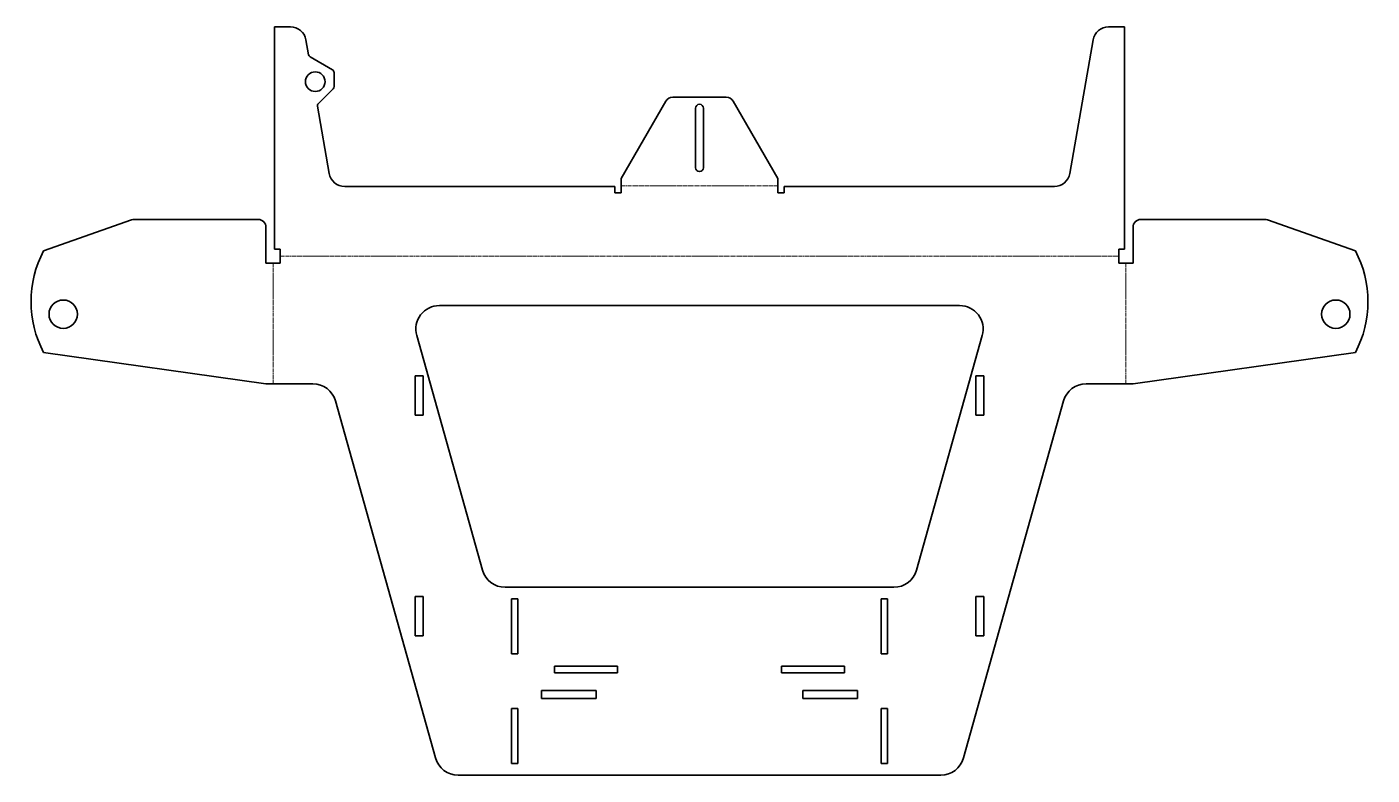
# Model space of a CAD drawing. Header units: millimetres. Extents: x -3 to 856, y 0 to 478.
import ezdxf

# ---------------------------------------------------------------- set-up
doc = ezdxf.new("R2010")
doc.units = ezdxf.units.MM
doc.linetypes.add('Chain', pattern=[13.68, 9.12, -1.14, 2.28, -1.14])
doc.layers.add('SIMUMAK Bend Centerline (ISO)', color=7, linetype='Chain', lineweight=9)
doc.layers.add('SIMUMAK Visible (ISO)', color=7, linetype='Continuous', lineweight=35)

# ---------------------------------------------------------------- blocks, each defined once
blk = doc.blocks.new('SIL-027-CBASE-01_Sheet_7_SIL-027-CBASE-01 (Desplegada)')
at = {"layer": 'SIMUMAK Bend Centerline (ISO)', "ltscale": 0.263158}
for p, q in [((39.63, 87.99), (-60.37, 87.99)), ((-282.69, -38.59), (-282.69, 38.41)), ((-278.17, 42.94), (257.43, 42.94)), ((261.96, -38.59), (261.96, 38.41))]:
    blk.add_line(p, q, dxfattribs=at)
at = {"layer": 'SIMUMAK Visible (ISO)'}
for p, q in [((-281.77, 189.46), (-281.77, 47.46)), ((-281.77, 189.46), (-271.57, 189.46)), ((261.03, 189.46), (250.84, 189.46)), ((261.03, 189.46), (261.03, 47.46)), ((-260.07, 171.7), (-261.72, 181.18)), ((240.99, 181.18), (226.08, 95.74)), ((-244.77, 162.04), (-259.1, 170.31)), ((-243.77, 151.29), (-243.77, 160.31)), ((-253.76, 140.47), (-244.35, 149.88)), ((-246.81, 95.74), (-254.31, 138.71)), ((-31.81, 142.01), (-60.37, 92.51)), ((6.75, 144.51), (-27.48, 144.51)), ((-12.87, 99.51), (-12.87, 137.51)), ((-7.87, 137.51), (-7.87, 99.51)), ((39.63, 92.51), (11.08, 142.01)), ((-64.37, 87.46), (-236.96, 87.46)), ((-64.37, 83.46), (-64.37, 87.46)), ((-60.37, 92.51), (-60.37, 83.46)), ((39.63, 92.51), (39.63, 83.46)), ((43.63, 87.46), (43.63, 83.46)), ((216.23, 87.46), (43.63, 87.46)), ((-60.37, 83.46), (-64.37, 83.46)), ((43.63, 83.46), (39.63, 83.46)), ((-373.02, 66.13), (-429.21, 46.41)), ((-292.21, 66.41), (-371.36, 66.41)), ((-287.21, 38.41), (-287.21, 61.41)), ((266.48, 61.41), (266.48, 38.41)), ((350.63, 66.41), (271.48, 66.41)), ((408.48, 46.41), (352.28, 66.13)), ((-278.17, 47.46), (-281.77, 47.46)), ((-278.17, 38.41), (-278.17, 47.46)), ((261.03, 47.46), (257.43, 47.46)), ((257.43, 47.46), (257.43, 38.41)), ((-278.17, 38.41), (-287.21, 38.41)), ((266.48, 38.41), (257.43, 38.41)), ((155.76, 11.41), (-176.49, 11.41)), ((-148.93, -157.63), (-190.93, -7.63)), ((170.2, -7.63), (128.2, -157.63)), ((-429.21, -18.59), (-287.21, -38.59)), ((266.48, -38.59), (408.48, -18.59)), ((-191.97, -58.64), (-191.97, -33.44)), ((-191.97, -33.44), (-186.77, -33.44)), ((-186.77, -33.44), (-186.77, -58.64)), ((166.03, -58.64), (166.03, -33.44)), ((166.03, -33.44), (171.23, -33.44)), ((171.23, -33.44), (171.23, -58.64)), ((-257.24, -38.59), (-287.21, -38.59)), ((236.51, -38.59), (266.48, -38.59)), ((-242.8, -49.54), (-178.93, -277.63)), ((158.2, -277.63), (222.07, -49.54)), ((-186.77, -58.64), (-191.97, -58.64)), ((171.23, -58.64), (166.03, -58.64)), ((-134.49, -168.59), (113.76, -168.59)), ((-191.97, -174.44), (-186.77, -174.44)), ((-191.97, -199.64), (-191.97, -174.44)), ((-186.77, -174.44), (-186.77, -199.64)), ((-130.42, -175.99), (-126.32, -175.99)), ((-130.42, -211.19), (-130.42, -175.99)), ((-126.32, -175.99), (-126.32, -211.19)), ((105.58, -175.99), (109.68, -175.99)), ((105.58, -211.19), (105.58, -175.99)), ((109.68, -175.99), (109.68, -211.19)), ((166.03, -199.64), (166.03, -174.44)), ((166.03, -174.44), (171.23, -174.44)), ((171.23, -174.44), (171.23, -199.64)), ((-186.77, -199.64), (-191.97, -199.64)), ((171.23, -199.64), (166.03, -199.64)), ((-126.32, -211.19), (-130.42, -211.19)), ((109.68, -211.19), (105.58, -211.19)), ((-102.97, -219.09), (-62.77, -219.09)), ((-102.97, -223.19), (-102.97, -219.09)), ((-62.77, -223.19), (-102.97, -223.19)), ((-62.77, -219.09), (-62.77, -223.19)), ((42.03, -219.09), (82.23, -219.09)), ((42.03, -223.19), (42.03, -219.09)), ((82.23, -223.19), (42.03, -223.19)), ((82.23, -219.09), (82.23, -223.19)), ((-111.32, -239.64), (-111.32, -234.44)), ((-111.32, -234.44), (-76.32, -234.44)), ((-76.32, -239.64), (-111.32, -239.64)), ((-76.32, -234.44), (-76.32, -239.64)), ((55.58, -234.44), (90.58, -234.44)), ((55.58, -239.64), (55.58, -234.44)), ((90.58, -239.64), (55.58, -239.64)), ((90.58, -234.44), (90.58, -239.64)), ((-130.42, -245.99), (-126.32, -245.99)), ((-130.42, -281.19), (-130.42, -245.99)), ((-126.32, -245.99), (-126.32, -281.19)), ((105.58, -245.99), (109.68, -245.99)), ((105.58, -281.19), (105.58, -245.99)), ((109.68, -245.99), (109.68, -281.19)), ((-126.32, -281.19), (-130.42, -281.19)), ((109.68, -281.19), (105.58, -281.19)), ((-164.49, -288.59), (143.76, -288.59))]:
    blk.add_line(p, q, dxfattribs=at)
for centre, radius in [((-255.77, 154.46), 6.25), ((-416.71, 5.91), 9.05), ((395.98, 5.91), 9.05)]:
    blk.add_circle(centre, radius, dxfattribs=at)
at = {"layer": 'SIMUMAK Visible (ISO)', "extrusion": (0, 0, -1)}
for centre, radius, start, end in [((271.57, 179.46), 10, 90, 170.10101), ((-250.84, 179.46), 10, 9.89899, 90), ((245.77, 160.31), 2, 120, 180), ((245.77, 151.29), 2, 180, 225), ((27.48, 139.51), 5, 29.98164, 90), ((10.37, 137.51), 2.5, 0, 180), ((-6.75, 139.51), 5, 90, 150.01836), ((10.37, 99.51), 2.5, 180, 0), ((371.36, 61.41), 5, 70.66519, 90), ((292.21, 61.41), 5, 90, 180), ((-271.48, 61.41), 5, 360, 90), ((-350.63, 61.41), 5, 90, 109.33481), ((164.49, -273.59), 15, 270, 344.35775), ((-143.76, -273.59), 15, 195.64225, 270)]:
    blk.add_arc(centre, radius, start, end, dxfattribs=at)
at = {"layer": 'SIMUMAK Visible (ISO)'}
for centre, radius, start, end in [((-258.1, 172.04), 2, 189.89899, 240), ((-252.34, 139.06), 2, 135, 189.89899), ((-236.96, 97.46), 10, 189.89899, 270), ((216.23, 97.46), 10, 270, 350.10101), ((-367.22, 13.91), 70, 152.336, 207.664), ((346.48, 13.91), 70, 332.336, 27.664), ((-176.49, -3.59), 15, 90, 195.64225), ((155.76, -3.59), 15, 344.35775, 90), ((-257.24, -53.59), 15, 15.64225, 90), ((236.51, -53.59), 15, 90, 164.35775), ((-134.49, -153.59), 15, 195.64225, 270), ((113.76, -153.59), 15, 270, 344.35775)]:
    blk.add_arc(centre, radius, start, end, dxfattribs=at)

msp = doc.modelspace()

# ---------------------------------------------------------------- block references
msp.add_blockref('SIL-027-CBASE-01_Sheet_7_SIL-027-CBASE-01 (Desplegada)', (437.22, 288.59))

doc.saveas('drawing.dxf')
